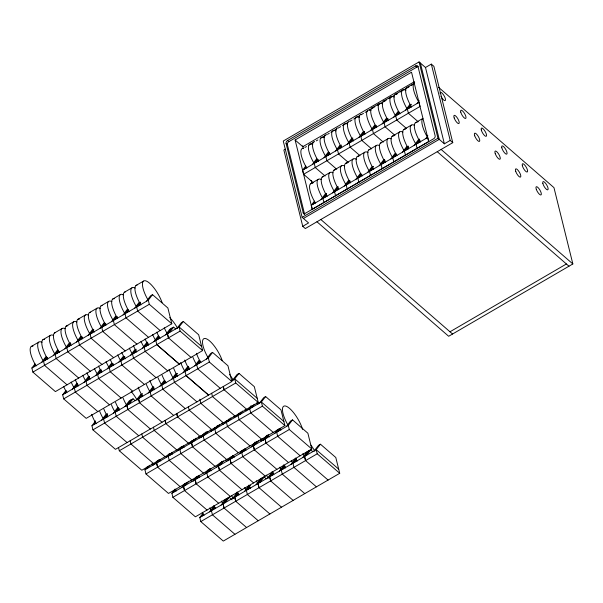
<?xml version="1.0" encoding="UTF-8"?>
<svg xmlns="http://www.w3.org/2000/svg" width="603" height="603" viewBox="0 0 603 603"><rect width="100%" height="100%" fill="white"/><g stroke="black" fill="none" stroke-linecap="round" stroke-linejoin="round"><path stroke-width="0.9" d="M31.899 368.018L146.378 301.342L150.584 295.787L152.529 294.656L167.89 308.012L171.81 323.788L55.393 391.596L32.879 372.111L31.899 368.018L35.057 363.858M33.836 366.888L35.419 364.807M41.599 362.365L45.813 356.818M43.544 361.235L46.702 357.074L43.537 361.235L44.524 365.328L67.039 384.82M45.481 360.112L47.584 357.33M53.245 355.589L57.458 350.034M58.34 350.29L55.182 354.458L56.162 358.551L78.676 378.036M57.119 353.328L58.702 351.248M64.883 348.805L69.096 343.25M66.827 347.675L70.506 342.821L66.82 347.675L67.807 351.768M68.765 346.544L70.868 343.77M76.528 342.022L80.734 336.474M78.465 340.899L81.624 336.73L78.465 340.891L79.445 344.984L101.96 364.476M80.403 339.768L82.513 336.987M88.166 335.245L92.38 329.69M90.111 334.115L93.789 329.253L90.103 334.115L91.091 338.208L113.605 357.692M92.048 332.984L93.623 330.904M99.812 328.462L104.017 322.914M101.749 327.331L104.907 323.17L101.749 327.331L102.729 331.424L125.243 350.916M103.686 326.2L105.796 323.427M111.449 321.685L115.663 316.13M116.552 316.387L113.394 320.555L114.374 324.648L136.889 344.132M115.331 319.424L117.434 316.643M123.095 314.902L127.301 309.347M89.659 376.37L85.973 381.224L177.139 328.085L181.413 322.635L183.357 321.505L198.689 334.778L202.631 350.584L86.191 418.369L63.669 398.877L62.689 394.792L65.848 390.623M128.19 309.603L125.032 313.771L126.012 317.864L148.526 337.348M64.634 393.661L66.737 390.88M126.969 312.64L128.552 310.56M62.689 394.792L72.398 389.139L76.604 383.583M134.733 308.118L138.946 302.57M97.829 411.585L75.315 392.093L74.335 388L77.493 383.84L74.335 388L72.398 389.139M136.677 306.987L140.356 302.133L136.67 306.987L137.657 311.08L160.172 330.572M76.272 386.877L77.855 384.797M138.615 305.864L140.19 303.776M74.335 388.008L84.036 382.355L88.249 376.8M146.378 301.342L148.315 300.204L152.529 294.656M87.917 380.094L89.493 378.013M95.681 375.571L99.887 370.023L101.183 369.27M97.618 374.448L100.776 370.28L97.618 374.44L98.598 378.541L121.113 398.025M99.555 373.317L101.666 370.536M107.319 368.795L111.532 363.24M109.256 367.664L112.414 363.503L109.256 367.664L110.236 371.757L132.758 391.241M111.201 366.534L113.304 363.76M118.964 362.011L123.17 356.463M120.902 360.88L124.06 356.72L120.902 360.88L121.881 364.973L144.396 384.465M122.839 359.757L124.949 356.976M130.602 355.235L134.816 349.68M136.225 349.243L132.539 354.104L133.519 358.197L156.041 377.682M134.484 352.974L136.059 350.893M142.248 348.451L146.454 342.896L147.75 342.142M147.343 343.152L144.185 347.32L145.165 351.413L167.679 370.898M146.122 346.19L148.232 343.416M153.886 341.667L158.099 336.12M158.981 336.376L155.823 340.544L156.803 344.63L179.325 364.122L156.803 344.63M150.373 428.997L115.452 449.341L92.93 429.856L91.95 425.763L95.636 420.902M157.767 339.414L159.343 337.326M93.895 424.633L95.47 422.545M165.531 334.891L169.737 329.336L173.649 327.158L175.782 329.004M91.95 425.763L101.658 420.11L105.864 414.555L107.161 413.801M171.682 328.205L167.468 333.753L168.448 337.846L190.985 357.368M101.658 420.11L103.595 418.979L107.281 414.118L103.595 418.979L208.367 357.948L212.58 352.401L227.949 365.75L231.861 381.526L162.019 422.213M105.533 417.849L107.643 415.075M113.296 413.326L117.51 407.779M115.233 412.196L118.392 408.035L115.233 412.196L116.213 416.289L138.735 435.781M117.178 411.065L119.281 408.291M313.447 182.807L303.595 174.282L302.616 170.189L305.774 166.021M304.553 169.059L306.136 166.978M124.942 406.55L129.148 400.995L131.092 399.864L126.879 405.412L127.859 409.505L150.426 429.042L162.064 422.258L139.497 402.729L138.517 398.636L142.202 393.782M302.616 170.189L312.316 164.536L316.53 158.981M325.085 176.023L315.233 167.498L314.253 163.405L317.412 159.245L314.253 163.405L312.316 164.536M316.198 162.275L318.301 159.501M140.461 397.505L142.037 395.425M314.253 163.405L323.962 157.752L328.168 152.205M336.73 169.247L326.879 160.715L325.899 156.622L329.057 152.461L325.899 156.629L323.962 157.752M327.836 155.499L329.419 153.411M148.225 392.983L152.431 387.435L153.727 386.681M150.162 391.852L153.32 387.691L150.162 391.852L151.142 395.945L173.656 415.437M152.099 390.729L154.21 387.948M325.899 156.629L335.6 150.976L339.813 145.421M341.223 144.984L337.537 149.846L384.103 122.718L387.262 118.557L384.103 122.718L419.032 102.374L420.012 106.467L303.595 174.282M339.481 148.715L341.584 145.941M159.863 386.206L164.076 380.651M161.8 385.076L164.958 380.908L161.8 385.068L162.78 389.169L185.302 408.653M163.745 383.945L165.32 381.865M347.245 144.192L351.451 138.645L352.747 137.891M352.34 138.901L349.182 143.062L350.162 147.155L360.014 155.68M351.119 141.931L353.23 139.157M171.508 379.423L175.714 373.868M173.445 378.292L177.131 373.438L173.445 378.292L174.425 382.385L196.94 401.877M175.383 377.161L176.965 375.081M358.883 137.416L363.096 131.861M360.82 136.278L364.506 131.424L360.82 136.286L361.8 140.378L371.652 148.903M362.765 135.155L364.34 133.075M183.146 372.639L187.36 367.091L188.649 366.338M188.242 367.348L185.083 371.516L186.063 375.609L208.585 395.093L186.063 375.601M311.299 205.276L427.715 137.461L428.695 141.554L312.264 209.309L311.299 205.276L314.457 201.116M187.028 370.385L189.131 367.604M313.236 204.146L314.819 202.065M370.528 130.632L374.734 125.077M372.466 129.502L375.624 125.334L372.466 129.502L373.445 133.595L383.297 142.12M374.403 128.371L376.513 125.597M194.792 365.863L198.998 360.308M321 199.623L325.213 194.076M199.887 360.564L196.729 364.732L197.709 368.825L220.223 388.309M322.937 198.493L326.622 193.638L322.937 198.493L323.917 202.585M198.666 363.601L200.249 361.521M324.881 197.369L326.457 195.282M382.166 123.849L386.38 118.301M386.048 121.595L388.151 118.814M206.43 359.079L210.643 353.531L212.58 352.401M332.645 192.847L336.851 187.292L338.147 186.538M334.582 191.709L337.74 187.548L334.582 191.716L335.562 195.809M336.519 190.586L338.63 187.812M393.812 117.072L398.018 111.517M398.907 111.774L395.749 115.942L396.729 120.035L406.58 128.56M397.686 114.811L399.269 112.731M344.283 186.063L348.496 180.508M349.378 180.772L346.22 184.933L347.2 189.025M348.165 183.802L350.268 181.028M405.45 110.289L409.663 104.734M407.387 109.158L411.073 104.304L407.387 109.158L408.367 113.251L418.218 121.776M409.331 108.027L410.907 105.947M355.928 179.279L360.134 173.732M361.024 173.988L357.865 178.156L358.845 182.242M359.803 177.026L361.913 174.244M417.095 103.505L419.198 100.731M367.566 172.503L371.78 166.948M369.503 171.373L373.189 166.511L369.503 171.373L370.483 175.465M371.448 170.242L373.023 168.162M379.212 165.719L383.418 160.172L384.714 159.418M381.149 164.589L384.307 160.428L381.149 164.589L382.129 168.682M383.086 163.458L385.196 160.684M158.529 461.906L179.875 449.469L181.978 446.695L179.875 449.469L259.426 403.136L263.699 397.686L265.637 396.555L280.968 409.821L284.91 425.628L168.493 493.442L145.979 473.95L144.946 469.812L158.529 461.906L160.112 459.825M390.85 158.943L395.063 153.388M392.787 157.805L395.945 153.644L392.787 157.813L393.767 161.906M166.292 457.383L168.923 453.916M394.731 156.682L396.307 154.602M168.229 456.252L170.34 453.479L168.229 456.252L169.209 460.345L191.731 479.83M170.167 455.122L172.277 452.348M402.495 152.16L406.701 146.604M404.432 151.029L408.118 146.167L404.432 151.029L405.412 155.122M177.93 450.599L180.568 447.132M406.369 149.898L408.48 147.124M181.812 448.346L183.395 446.258M414.133 145.376L418.346 139.828L419.635 139.074M419.228 140.084L416.07 144.245L417.05 148.338M189.576 443.823L192.206 440.348M418.015 143.122L420.118 140.341M425.778 138.6L427.881 135.818M241.976 489.719L219.439 470.204L218.429 466.089L286.365 426.555L290.578 421.007L292.523 419.876L307.884 433.225L311.804 449.001L195.387 516.816L172.873 497.332L171.893 493.239L175.051 489.071M173.83 492.108L175.94 489.335M171.893 493.239L181.593 487.586L184.752 483.425M186.169 482.988L183.531 486.455L181.593 487.586M218.693 503.279L196.156 483.764L195.176 479.679L197.807 476.204M197.113 478.548L199.224 475.767M195.176 479.679L204.877 474.026L208.035 469.858M230.316 496.473L207.794 476.981L206.814 472.895L209.972 468.727L206.814 472.895L204.877 474.026M208.759 471.765L210.862 468.991M206.814 472.895L216.522 467.242L219.68 463.081M216.522 467.242L218.459 466.111L222.145 461.257L218.429 466.089M232.735 455.86L230.097 459.335L231.077 463.428L253.622 482.935M232.042 458.205L233.617 456.124M239.806 453.682L242.436 450.207M244.373 449.077L241.743 452.551L242.723 456.644L265.237 476.129M243.68 451.421L245.783 448.647M251.443 446.898L255.129 442.044M256.539 441.607L253.381 445.768L254.36 449.861L276.905 469.375M272.805 472.646L269.647 476.815L270.626 480.9L293.164 500.415L223.291 541.079L200.776 521.587L199.797 517.495L202.955 513.334M201.734 516.364L203.317 514.284M199.797 517.495L209.497 511.841L213.711 506.294M268.184 434.823L265.026 438.992L266.006 443.084L288.543 462.591M209.497 511.841L211.434 510.711L214.6 506.55L211.442 510.718L223.08 503.935L227.293 498.38L225.356 499.51L221.143 505.065M266.963 437.861L268.546 435.781M213.379 509.588L214.954 507.507M274.727 433.338L277.357 429.871M276.664 432.208L279.295 428.741L276.664 432.208L277.644 436.301L300.166 455.793M278.609 431.077L280.712 428.303M286.365 426.555L288.309 425.424L292.523 419.876M258.242 520.758L235.705 501.244L234.725 497.151L237.884 492.99M236.662 496.028L238.238 493.94M234.725 497.151L244.426 491.505L248.64 485.95M269.858 513.952L247.343 494.46L246.363 490.367L250.049 485.513L246.363 490.367L244.426 491.505M248.3 489.244L249.883 487.164M256.064 484.722L260.277 479.166L262.215 478.036L258.001 483.591L246.363 490.375M271.584 475.684L273.694 472.903M269.647 476.815L279.347 471.162L283.561 465.606M284.45 465.863L281.292 470.031L279.347 471.162M283.229 468.9L285.332 466.127M328.092 480.078L305.548 460.556L304.545 456.448L314.246 450.795L318.52 445.346L320.457 444.215L335.788 457.489L339.73 473.295L304.786 493.608L282.264 474.116L281.284 470.023L290.993 464.378L295.206 458.823M296.616 458.393L292.93 463.247L290.993 464.378M294.867 462.117L296.45 460.036M302.631 457.594L306.844 452.046L308.781 450.916L304.568 456.463L292.93 463.247L293.91 467.34L316.424 486.832M171.712 328.288L167.438 333.738L168.471 337.876M169.375 332.607L173.649 327.158M183.357 321.505L179.076 326.954L177.139 328.085M128.816 404.281L133.09 398.832L135.223 400.678M136.579 399.766L140.853 394.317M142.255 393.865L138.517 398.628L139.549 402.774M144.946 469.812L147.614 466.405M146.883 468.682L149.559 465.275M154.647 464.159L157.323 460.752M231.22 380.877L232.773 379.973L237.047 374.523L238.984 373.393L254.315 386.659L258.257 402.465L141.818 470.25L119.304 450.765L118.52 447.486M238.984 373.393L234.71 378.835L232.773 379.973M193.45 441.554L196.126 438.155M201.214 437.039L204.417 432.954M203.158 435.909L206.362 431.823L203.151 435.901L204.191 440.047L226.705 459.539M205.095 434.778L207.764 431.371M212.859 430.256L214.992 427.535M214.796 429.125L217.464 425.718L214.796 429.125L215.829 433.271M216.733 427.994L219.409 424.587M224.497 423.472L226.638 420.751M229.11 418.942L226.434 422.349L227.474 426.487L249.989 445.971M228.379 421.218L231.047 417.811M236.142 416.696L238.811 413.289M238.079 415.565L240.748 412.158L238.079 415.557L239.112 419.703L261.627 439.195M186.176 483.026L183.508 486.433L184.51 490.548L207.055 510.063M240.017 414.434L242.692 411.027M185.445 485.302L188.649 481.217M247.78 409.912L250.984 405.827M311.804 449.001L289.289 429.517L184.541 490.578L183.508 486.433L193.209 480.787L196.412 476.694M252.393 405.374L249.717 408.781L250.758 412.927L273.272 432.411M251.662 407.651L254.33 404.244M193.209 480.787L195.146 479.649L197.814 476.249M265.637 396.555L261.363 401.997L259.426 403.136M220.366 464.958L223.577 460.873M228.13 460.443L230.798 457.036M232.743 455.906L230.067 459.305L231.1 463.451M256.561 441.66L253.35 445.753L254.391 449.891M255.295 444.622L258.499 440.529M263.059 440.1L266.797 435.328M268.199 434.884L264.996 438.961L266.029 443.107M246.604 527.542L224.06 508.028L223.05 503.912L227.323 498.462L229.268 497.332L232.11 499.797M224.994 502.781L229.268 497.332M223.05 503.912L232.75 498.259L237.024 492.817M232.75 498.259L234.695 497.128L237.899 493.043M281.526 507.198L258.989 487.684L257.978 483.568L262.252 478.119L264.189 476.988L266.322 478.835M259.916 482.438L264.189 476.988M257.978 483.568L267.679 477.923L271.953 472.473M267.679 477.923L269.616 476.785L272.827 472.699M304.545 456.448L308.819 450.999L310.756 449.868L312.889 451.715M306.482 455.318L310.756 449.868M320.457 444.215L316.183 449.665L314.246 450.795M335.6 150.976L337.537 149.846L338.517 153.938L348.368 162.463M84.036 382.355L85.973 381.224L86.953 385.317L109.475 404.809M302.744 226.321L305.306 228.552L452.77 142.662L450.2 140.431L444.381 143.816L425.492 67.498L419.077 61.921L283.259 141.034L302.148 217.351L308.563 222.929L302.744 226.321L283.855 150.004L285.309 149.152M287.578 140.529L415.633 65.938A2.367 1.643 -49 0 1 418.007 66.564L435.155 135.863A2.367 1.643 -49 0 1 433.647 138.75L304.523 213.779L303.264 212.965L286.071 143.416A2.367 1.643 -49 0 1 287.578 140.529L288.86 141.645L416.914 67.054A2.367 1.643 -49 0 1 418.188 66.729M312.264 209.309L295.116 140.009L411.532 72.202L428.68 141.501M425.492 67.498L431.318 64.106L433.881 66.338L452.77 142.662M414.344 81.737L302.812 146.702L295.116 140.009M371.772 108.02L379.295 103.633M383.41 101.236L390.94 96.857M395.048 94.46L402.578 90.073M406.693 87.676L414.223 83.289M304.877 147.501L306.505 146.552M308.947 145.135L313.831 142.285M316.274 140.868L317.902 139.919M320.344 138.494L325.228 135.652M327.67 134.228L329.298 133.278M330.926 132.328L336.625 129.012M339.067 127.587L340.695 126.638M342.323 125.688L348.021 122.371M350.464 120.947L352.092 120.005M353.72 119.055L359.418 115.731M361.046 114.789L363.488 113.364M365.116 112.414L367.559 110.99M369.187 110.047L374.885 106.723M377.327 105.299L386.282 100.083M388.724 98.666L394.422 95.342M396.05 94.4L397.679 93.45M400.121 92.025L401.749 91.076M403.377 90.126L409.075 86.809M411.517 85.385L413.145 84.435M31.205 346.537L38.735 342.15M42.843 339.753L50.373 335.374M54.489 332.977L62.019 328.59M66.126 326.193L73.656 321.806M77.772 319.409L85.302 315.03M89.41 312.633L96.94 308.246M101.055 305.849L108.578 301.462M112.693 299.073L120.223 294.686M124.339 292.289L131.861 287.902M135.977 285.505L143.506 281.126M310.605 183.794L318.128 179.408M322.243 177.011L329.773 172.631M333.889 170.234L341.411 165.848M345.527 163.451L353.056 159.064M357.172 156.667L364.694 152.288M368.81 149.891L376.34 145.504M380.455 143.107L387.978 138.72M392.093 136.331L399.623 131.944M403.739 129.547L411.261 125.16M415.377 122.763L422.907 118.384A18.459 5.826 59.8 0 0 426.886 136.255M32.879 372.111L149.295 304.296L171.81 323.788M302.148 217.351L437.966 138.245L444.381 143.816M303.43 218.467L439.248 139.361L420.359 63.036M63.669 398.877L180.109 331.092L202.631 350.584M133.09 398.832L131.153 399.962L126.879 405.412L127.911 409.558M92.93 429.856L209.347 362.041L231.861 381.526M119.304 450.765L165.87 423.638L188.438 443.175M258.257 402.465L235.743 382.98L165.923 423.683L165.094 420.374L165.87 423.638M145.979 473.95L157.617 467.167L156.584 463.029L159.26 459.622L156.592 463.036L157.571 467.129L192.493 446.778L215.06 466.315M284.91 425.628L262.395 406.143L192.545 446.831L191.513 442.685L194.143 439.218L191.513 442.685L192.493 446.778M449.989 331.786L566.405 263.978M438.524 87.284L553.961 187.631L572.85 263.948L448.67 336.278L316.952 221.768M172.873 497.332L184.51 490.548M200.776 521.587L317.216 453.803L339.73 473.295M293.141 500.392L304.786 493.608M394.935 135.343L385.083 126.811L384.103 122.718M201.598 346.439L179.076 326.954L180.109 331.092M257.225 398.327L234.71 378.835L235.743 382.98M283.877 421.489L261.363 401.997L262.395 406.143M338.698 469.149L316.183 449.665L317.216 453.803M256.644 402.819L258.069 404.048M246.619 409.249L224.075 389.734L223.291 386.455L224.105 389.764M245.006 409.603L246.423 410.831M234.951 416.002L212.437 396.51L211.653 393.239M233.361 416.379L234.786 417.608M260.277 439.783L261.702 441.012M223.314 422.786L200.791 403.294L199.812 399.201M221.723 423.163L223.14 424.391M211.668 429.562L189.154 410.078L188.37 406.799M215.829 433.263L238.343 452.755M210.078 429.939L211.502 431.175M200.083 436.391L177.516 416.861L176.732 413.583L177.561 416.899M198.44 436.723L199.857 437.951M225.356 460.127L226.773 461.355M67.8 351.768L90.322 371.26M176.747 449.906L154.225 430.414L153.441 427.143M180.855 453.562L203.369 473.054M165.101 456.69L142.587 437.198L141.803 433.926M190.427 480.47L191.852 481.699M153.464 463.473L130.941 443.981L130.158 440.703M157.571 467.129L180.139 486.659M234.936 534.296L212.422 514.804L211.434 510.711M151.873 463.85L153.29 465.079M127.09 442.557L104.575 423.065L103.595 418.979M415.633 65.938L416.914 67.054M441.125 149.438L572.85 263.948M437.243 151.7L568.968 266.209M286.071 143.416L287.352 144.532L304.605 214.238M320.826 219.507L452.551 334.017M303.219 212.716L304.628 214.299L303.317 213.123M303.264 212.965L304.545 214.08M303.467 213.379L304.749 214.495M269.616 476.785L270.649 480.93M234.695 497.128L235.728 501.266M195.146 479.649L196.179 483.794M431.318 64.106L450.2 140.431M419.077 61.921L437.966 138.245M302.6 145.82L303.294 148.639M311.163 180.44L311.834 183.176M304.568 456.463L305.548 460.556M288.309 425.424L289.289 429.517M258.001 483.591L258.989 487.684M208.367 357.948L209.347 362.041M218.459 466.111L219.439 470.204M223.08 503.935L224.06 508.028M148.315 300.204L149.295 304.296M179.875 449.469L180.855 453.562M234.296 457.285A18.459 5.826 59.8 0 1 233.384 455.725M211.012 470.853A18.459 5.826 59.8 0 1 210.1 469.285M227.768 459.192A18.459 5.826 59.8 0 1 228.68 460.76M199.367 477.629A18.459 5.826 59.8 0 1 198.455 476.069M287.48 424.21A18.459 5.826 59.8 0 1 285.988 406.151A18.459 5.826 59.8 0 1 302.6 429.359M280.862 430.165A18.459 5.826 59.8 0 1 279.95 428.597M269.217 436.949A18.459 5.826 59.8 0 1 268.305 435.381M245.934 450.509A18.459 5.826 59.8 0 1 245.022 448.941M262.697 438.848A18.459 5.826 59.8 0 1 263.601 440.416M176.084 491.196A18.459 5.826 59.8 0 1 175.172 489.628M192.847 479.536A18.459 5.826 59.8 0 1 193.751 481.104M140.868 304.945A18.459 5.826 59.8 0 1 137.062 285.098M147.486 298.998A18.459 5.826 59.8 0 1 145.617 280.817A18.459 5.826 59.8 0 1 162.132 302.683M82.656 338.848A18.459 5.826 59.8 0 1 79.521 319.04M89.274 332.901A18.459 5.826 59.8 0 1 88.596 315.181M117.585 318.505A18.459 5.826 59.8 0 1 114.442 298.696M124.203 312.558A18.459 5.826 59.8 0 1 123.517 294.837M59.373 352.416A18.459 5.826 59.8 0 1 55.566 332.57M65.991 346.461A18.459 5.826 59.8 0 1 65.312 328.741M66.888 392.741A18.459 5.826 59.8 0 1 63.601 386.417M73.506 386.794A18.459 5.826 59.8 0 1 71.124 382.031M71.018 345.632A18.459 5.826 59.8 0 1 67.875 325.816M77.636 339.677A18.459 5.826 59.8 0 1 76.95 321.957M94.302 332.072A18.459 5.826 59.8 0 1 90.495 312.226M100.92 326.117A18.459 5.826 59.8 0 1 100.234 308.397M125.092 358.838A18.459 5.826 59.8 0 1 121.806 352.514M131.71 352.891A18.459 5.826 59.8 0 1 129.336 348.127M136.738 352.062A18.459 5.826 59.8 0 1 133.451 345.73M143.356 346.107A18.459 5.826 59.8 0 1 140.974 341.351M105.94 325.288A18.459 5.826 59.8 0 1 102.133 305.442M112.557 319.341A18.459 5.826 59.8 0 1 111.879 301.613M101.809 372.398A18.459 5.826 59.8 0 1 98.523 366.074M108.427 366.451A18.459 5.826 59.8 0 1 106.053 361.694M160.021 338.494A18.459 5.826 59.8 0 1 156.735 332.17M167.544 334.115A18.459 5.826 59.8 0 1 164.257 327.783M169.699 317.638A18.459 5.826 59.8 0 1 177.689 328.409M78.526 385.965A18.459 5.826 59.8 0 1 75.239 379.641M85.144 380.011A18.459 5.826 59.8 0 1 82.769 375.254M148.376 345.278A18.459 5.826 59.8 0 1 145.089 338.954M154.994 339.323A18.459 5.826 59.8 0 1 152.619 334.567M36.09 365.976A18.459 5.826 59.8 0 1 32.954 346.16M42.707 360.021A18.459 5.826 59.8 0 1 42.029 342.3M129.223 311.728A18.459 5.826 59.8 0 1 125.416 291.882M135.841 305.774A18.459 5.826 59.8 0 1 135.162 288.053M90.171 379.181A18.459 5.826 59.8 0 1 86.885 372.858M96.789 373.227A18.459 5.826 59.8 0 1 94.407 368.471M113.454 365.622A18.459 5.826 59.8 0 1 110.168 359.298M120.072 359.667A18.459 5.826 59.8 0 1 117.691 354.911M47.735 359.192A18.459 5.826 59.8 0 1 44.592 339.383M54.353 353.245A18.459 5.826 59.8 0 1 53.667 335.524M250.554 488.332A18.459 5.826 59.8 0 1 248.79 485.174M257.172 482.377A18.459 5.826 59.8 0 1 256.32 480.787M266.36 475.141A18.459 5.826 59.8 0 1 268.222 478.239M297.121 461.205A18.459 5.826 59.8 0 1 295.357 458.054M303.739 455.25A18.459 5.826 59.8 0 1 302.887 453.667M310.922 445.12A18.459 5.826 59.8 0 1 314.789 451.112M229.449 374.29A18.459 5.826 59.8 0 1 233.316 380.289M285.483 467.988A18.459 5.826 59.8 0 1 283.719 464.83M292.101 462.034A18.459 5.826 59.8 0 1 291.241 460.451M119.432 410.153A18.459 5.826 59.8 0 1 115.497 402.276M126.05 404.206A18.459 5.826 59.8 0 1 123.02 397.89M131.16 391.475A18.459 5.826 59.8 0 1 137.1 400.068M172.616 377.079A18.459 5.826 59.8 0 1 169.021 369.255M165.998 383.033A18.459 5.826 59.8 0 1 162.064 375.149M273.837 474.765A18.459 5.826 59.8 0 1 272.074 471.614M280.455 468.817A18.459 5.826 59.8 0 1 279.604 467.227M203.987 515.452A18.459 5.826 59.8 0 1 202.224 512.301M210.613 509.497A18.459 5.826 59.8 0 1 209.754 507.914M207.538 356.735A18.459 5.826 59.8 0 1 205.668 338.562A18.459 5.826 59.8 0 1 222.183 360.428M200.92 362.689A18.459 5.826 59.8 0 1 196.42 353.298M96.148 423.713A18.459 5.826 59.8 0 1 91.641 414.321M102.766 417.766A18.459 5.826 59.8 0 1 99.736 411.45M189.282 369.466A18.459 5.826 59.8 0 1 184.774 360.074M195.9 363.519A18.459 5.826 59.8 0 1 192.87 357.202M107.786 416.937A18.459 5.826 59.8 0 1 103.852 409.053M114.404 410.982A18.459 5.826 59.8 0 1 111.382 404.673M238.916 495.108A18.459 5.826 59.8 0 1 237.152 491.958M245.534 489.161A18.459 5.826 59.8 0 1 244.675 487.571M215.633 508.668A18.459 5.826 59.8 0 1 213.869 505.518M222.251 502.721A18.459 5.826 59.8 0 1 221.391 501.131M231.439 495.485A18.459 5.826 59.8 0 1 233.301 498.583M142.715 396.593A18.459 5.826 59.8 0 1 138.208 387.201M149.333 390.638A18.459 5.826 59.8 0 1 146.303 384.33M154.353 389.809A18.459 5.826 59.8 0 1 149.853 380.418M160.971 383.862A18.459 5.826 59.8 0 1 157.948 377.546M184.254 370.295A18.459 5.826 59.8 0 1 180.659 362.471M177.636 376.249A18.459 5.826 59.8 0 1 173.702 368.373M160.782 460.986A18.459 5.826 59.8 0 1 159.87 459.426M172.42 454.21A18.459 5.826 59.8 0 1 171.516 452.642M184.066 447.426A18.459 5.826 59.8 0 1 183.154 445.858M200.822 435.773A18.459 5.826 59.8 0 1 201.734 437.341M287.352 144.532A2.367 1.643 -49 0 1 288.86 141.645M440.092 93.435A4.734 1.492 59.8 0 1 443.326 94.573A4.734 1.492 59.8 0 1 445.218 100.558A4.734 1.492 59.8 0 1 441.004 96.322M399.94 113.899A18.459 5.826 59.8 0 1 396.804 94.083M406.558 107.945A18.459 5.826 59.8 0 1 405.879 90.224M306.806 168.147A18.459 5.826 59.8 0 1 303.671 148.33M313.424 162.192A18.459 5.826 59.8 0 1 312.746 144.471M411.585 107.115A18.459 5.826 59.8 0 1 407.779 87.269M418.203 101.161A18.459 5.826 59.8 0 1 414.721 83.01M315.49 203.234A18.459 5.826 59.8 0 1 312.354 183.418M322.108 197.279A18.459 5.826 59.8 0 1 321.429 179.558M373.702 169.33A18.459 5.826 59.8 0 1 369.895 149.484M380.32 163.375A18.459 5.826 59.8 0 1 379.634 145.655M341.735 147.803A18.459 5.826 59.8 0 1 338.592 127.987M348.353 141.848A18.459 5.826 59.8 0 1 347.667 124.128M330.09 154.579A18.459 5.826 59.8 0 1 325.703 134.861M326.283 134.74A18.459 5.826 59.8 0 1 326.954 134.771M336.708 148.632A18.459 5.826 59.8 0 1 336.029 130.911M350.418 182.89A18.459 5.826 59.8 0 1 347.275 163.074M357.036 176.935A18.459 5.826 59.8 0 1 356.35 159.215M376.656 127.459A18.459 5.826 59.8 0 1 373.521 107.643M383.274 121.504A18.459 5.826 59.8 0 1 382.596 103.784M362.056 176.106A18.459 5.826 59.8 0 1 358.921 156.298M368.674 170.159A18.459 5.826 59.8 0 1 367.996 152.438M396.985 155.762A18.459 5.826 59.8 0 1 392.591 136.044M393.179 135.924A18.459 5.826 59.8 0 1 393.842 135.954M404.507 151.383A18.459 5.826 59.8 0 1 402.917 132.095M365.019 134.235A18.459 5.826 59.8 0 1 361.212 114.397M371.636 128.288A18.459 5.826 59.8 0 1 370.951 110.568M327.135 196.45A18.459 5.826 59.8 0 1 323.329 176.604M333.753 190.503A18.459 5.826 59.8 0 1 333.067 172.782M420.268 142.202A18.459 5.826 59.8 0 1 417.125 122.394M408.623 148.986A18.459 5.826 59.8 0 1 405.487 129.17M415.241 143.032A18.459 5.826 59.8 0 1 414.562 125.311M385.34 162.546A18.459 5.826 59.8 0 1 381.533 142.7M391.958 156.599A18.459 5.826 59.8 0 1 391.279 138.871M388.302 120.675A18.459 5.826 59.8 0 1 385.159 100.867M394.92 114.728A18.459 5.826 59.8 0 1 394.234 97.008M338.773 189.674A18.459 5.826 59.8 0 1 334.966 169.827M345.391 183.719A18.459 5.826 59.8 0 1 344.712 165.998M353.373 141.019A18.459 5.826 59.8 0 1 350.237 121.203M359.991 135.072A18.459 5.826 59.8 0 1 359.313 117.344M318.452 161.363A18.459 5.826 59.8 0 1 314.645 141.517M325.07 155.408A18.459 5.826 59.8 0 1 324.384 137.688M501.809 147.803A4.734 1.492 59.8 0 0 506.414 154.187A4.734 1.492 59.8 0 0 504.907 148.112A4.734 1.492 59.8 0 0 501.809 147.803M474.712 135.803A4.734 1.492 59.8 0 0 479.408 141.411A4.734 1.492 59.8 0 0 477.056 134.688A4.734 1.492 59.8 0 0 474.712 135.803M522.341 165.652A4.734 1.492 59.8 0 0 526.939 172.036A4.734 1.492 59.8 0 0 525.439 165.953A4.734 1.492 59.8 0 0 522.341 165.652M454.187 117.962A4.734 1.492 59.8 0 0 458.875 123.562A4.734 1.492 59.8 0 0 456.524 116.839A4.734 1.492 59.8 0 0 454.187 117.962M481.284 129.954A4.734 1.492 59.8 0 0 485.882 136.346A4.734 1.492 59.8 0 0 484.382 130.263A4.734 1.492 59.8 0 0 481.284 129.954M495.244 153.652A4.734 1.492 59.8 0 0 499.932 159.252A4.734 1.492 59.8 0 0 497.581 152.536A4.734 1.492 59.8 0 0 495.244 153.652M542.866 183.493A4.734 1.492 59.8 0 0 547.471 189.877A4.734 1.492 59.8 0 0 545.964 183.802A4.734 1.492 59.8 0 0 542.866 183.493M536.301 189.342A4.734 1.492 59.8 0 0 540.989 194.942A4.734 1.492 59.8 0 0 538.645 188.226A4.734 1.492 59.8 0 0 536.301 189.342M515.769 171.501A4.734 1.492 59.8 0 0 520.464 177.101A4.734 1.492 59.8 0 0 518.113 170.378A4.734 1.492 59.8 0 0 515.769 171.501M460.752 112.113A4.734 1.492 59.8 0 0 465.358 118.497A4.734 1.492 59.8 0 0 463.85 112.422A4.734 1.492 59.8 0 0 460.752 112.113"/></g></svg>
